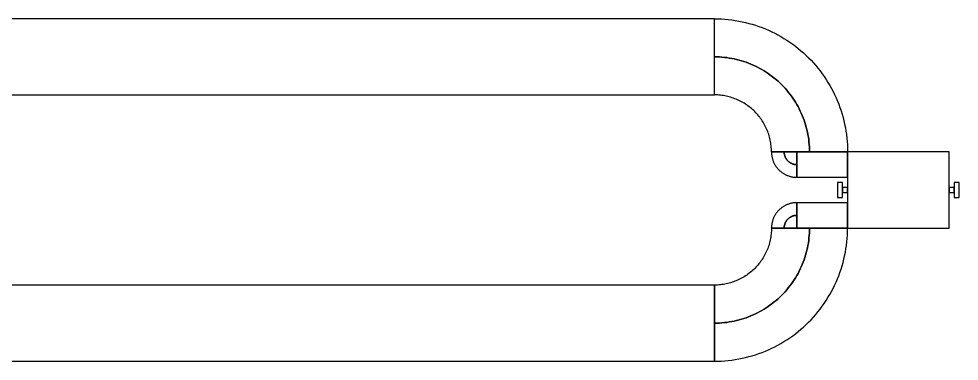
# Model space of a CAD drawing. Extents: x -21939 to 21943, y -23600 to 16600.
# Drawn here: x -13452.7 to -13082, y 5212.5 to 5347.5 of the extents above; entities that cross this region are included whole.
import ezdxf

# ---------------------------------------------------------------- set-up
doc = ezdxf.new("R2010")
doc.units = 0

# ---------------------------------------------------------------- blocks, each defined once
blk = doc.blocks.new('QTUNE1')
for points in [[(3821.5, 1617.5), (4121.5, 1617.5), (4121.5, 1647.5), (3821.5, 1647.5), (3821.5, 1617.5)], [(4121.5, 1647.5), (4122.87, 1647.48), (4124.25, 1647.43), (4125.62, 1647.34), (4126.99, 1647.21), (4128.35, 1647.05), (4129.71, 1646.85), (4131.07, 1646.62), (4132.42, 1646.35), (4133.76, 1646.05), (4135.09, 1645.71), (4136.41, 1645.34), (4137.72, 1644.93), (4139.02, 1644.49), (4140.31, 1644.01), (4141.59, 1643.5), (4142.85, 1642.96), (4144.1, 1642.39), (4145.33, 1641.78), (4146.55, 1641.14), (4147.75, 1640.47), (4148.93, 1639.76), (4150.09, 1639.03), (4151.24, 1638.27), (4152.36, 1637.47), (4153.46, 1636.65), (4154.54, 1635.8), (4155.6, 1634.92), (4156.63, 1634.02), (4157.64, 1633.08), (4158.62, 1632.12), (4159.58, 1631.14), (4160.52, 1630.13), (4161.42, 1629.1), (4162.3, 1628.04), (4163.15, 1626.96), (4163.97, 1625.86), (4164.77, 1624.74), (4165.53, 1623.59), (4166.26, 1622.43), (4166.97, 1621.25), (4167.64, 1620.05), (4168.28, 1618.83), (4168.89, 1617.6), (4169.46, 1616.35), (4170, 1615.09), (4170.51, 1613.81), (4170.99, 1612.52), (4171.43, 1611.22), (4171.84, 1609.91), (4172.21, 1608.59), (4172.55, 1607.26), (4172.85, 1605.92), (4173.12, 1604.57), (4173.35, 1603.21), (4173.55, 1601.85), (4173.71, 1600.49), (4173.84, 1599.12), (4173.93, 1597.75), (4173.98, 1596.37), (4174, 1595), (4159, 1595), (4158.99, 1595.98), (4158.95, 1596.96), (4158.88, 1597.94), (4158.79, 1598.92), (4158.68, 1599.89), (4158.54, 1600.87), (4158.37, 1601.83), (4158.18, 1602.8), (4157.96, 1603.75), (4157.72, 1604.71), (4157.46, 1605.65), (4157.16, 1606.59), (4156.85, 1607.52), (4156.51, 1608.44), (4156.15, 1609.35), (4155.76, 1610.25), (4155.35, 1611.14), (4154.91, 1612.02), (4154.46, 1612.89), (4153.98, 1613.75), (4153.47, 1614.59), (4152.95, 1615.42), (4152.4, 1616.24), (4151.84, 1617.04), (4151.25, 1617.83), (4150.64, 1618.6), (4150.02, 1619.35), (4149.37, 1620.09), (4148.7, 1620.81), (4148.02, 1621.52), (4147.31, 1622.2), (4146.59, 1622.87), (4145.85, 1623.52), (4145.1, 1624.14), (4144.33, 1624.75), (4143.54, 1625.34), (4142.74, 1625.9), (4141.92, 1626.45), (4141.09, 1626.97), (4140.25, 1627.48), (4139.39, 1627.96), (4138.52, 1628.41), (4137.64, 1628.85), (4136.75, 1629.26), (4135.85, 1629.65), (4134.94, 1630.01), (4134.02, 1630.35), (4133.09, 1630.66), (4132.15, 1630.96), (4131.21, 1631.22), (4130.25, 1631.46), (4129.3, 1631.68), (4128.33, 1631.87), (4127.37, 1632.04), (4126.39, 1632.18), (4125.42, 1632.29), (4124.44, 1632.38), (4123.46, 1632.45), (4122.48, 1632.49), (4121.5, 1632.5), (4121.5, 1647.5)], [(4121.5, 1632.5), (4122.48, 1632.49), (4123.46, 1632.45), (4124.44, 1632.38), (4125.42, 1632.29), (4126.39, 1632.18), (4127.37, 1632.04), (4128.33, 1631.87), (4129.3, 1631.68), (4130.25, 1631.46), (4131.21, 1631.22), (4132.15, 1630.96), (4133.09, 1630.66), (4134.02, 1630.35), (4134.94, 1630.01), (4135.85, 1629.65), (4136.75, 1629.26), (4137.64, 1628.85), (4138.52, 1628.41), (4139.39, 1627.96), (4140.25, 1627.48), (4141.09, 1626.97), (4141.92, 1626.45), (4142.74, 1625.9), (4143.54, 1625.34), (4144.33, 1624.75), (4145.1, 1624.14), (4145.85, 1623.52), (4146.59, 1622.87), (4147.31, 1622.2), (4148.02, 1621.52), (4148.7, 1620.81), (4149.37, 1620.09), (4150.02, 1619.35), (4150.64, 1618.6), (4151.25, 1617.83), (4151.84, 1617.04), (4152.4, 1616.24), (4152.95, 1615.42), (4153.47, 1614.59), (4153.98, 1613.75), (4154.46, 1612.89), (4154.91, 1612.02), (4155.35, 1611.14), (4155.76, 1610.25), (4156.15, 1609.35), (4156.51, 1608.44), (4156.85, 1607.52), (4157.16, 1606.59), (4157.46, 1605.65), (4157.72, 1604.71), (4157.96, 1603.75), (4158.18, 1602.8), (4158.37, 1601.83), (4158.54, 1600.87), (4158.68, 1599.89), (4158.79, 1598.92), (4158.88, 1597.94), (4158.95, 1596.96), (4158.99, 1595.98), (4159, 1595), (4144, 1595), (4143.99, 1595.59), (4143.97, 1596.18), (4143.93, 1596.77), (4143.88, 1597.35), (4143.81, 1597.94), (4143.72, 1598.52), (4143.62, 1599.1), (4143.51, 1599.68), (4143.38, 1600.25), (4143.23, 1600.82), (4143.07, 1601.39), (4142.9, 1601.95), (4142.71, 1602.51), (4142.51, 1603.06), (4142.29, 1603.61), (4142.05, 1604.15), (4141.81, 1604.69), (4141.55, 1605.21), (4141.27, 1605.74), (4140.99, 1606.25), (4140.68, 1606.76), (4140.37, 1607.25), (4140.04, 1607.74), (4139.7, 1608.23), (4139.35, 1608.7), (4138.99, 1609.16), (4138.61, 1609.61), (4138.22, 1610.06), (4137.82, 1610.49), (4137.41, 1610.91), (4136.99, 1611.32), (4136.56, 1611.72), (4136.11, 1612.11), (4135.66, 1612.49), (4135.2, 1612.85), (4134.73, 1613.2), (4134.24, 1613.54), (4133.75, 1613.87), (4133.26, 1614.18), (4132.75, 1614.49), (4132.24, 1614.77), (4131.71, 1615.05), (4131.19, 1615.31), (4130.65, 1615.55), (4130.11, 1615.79), (4129.56, 1616.01), (4129.01, 1616.21), (4128.45, 1616.4), (4127.89, 1616.57), (4127.32, 1616.73), (4126.75, 1616.88), (4126.18, 1617.01), (4125.6, 1617.12), (4125.02, 1617.22), (4124.44, 1617.31), (4123.85, 1617.38), (4123.27, 1617.43), (4122.68, 1617.47), (4122.09, 1617.49), (4121.5, 1617.5), (4121.5, 1632.5)], [(4144, 1595), (4174, 1595), (4174, 1595), (4144, 1595), (4144, 1595)], [(4144, 1595), (4144, 1594.74), (4144.01, 1594.48), (4144.03, 1594.22), (4144.05, 1593.95), (4144.09, 1593.69), (4144.12, 1593.44), (4144.17, 1593.18), (4144.22, 1592.92), (4144.28, 1592.67), (4144.34, 1592.41), (4144.41, 1592.16), (4144.49, 1591.91), (4144.57, 1591.66), (4144.66, 1591.42), (4144.76, 1591.17), (4144.86, 1590.93), (4144.97, 1590.69), (4145.09, 1590.46), (4145.21, 1590.23), (4145.34, 1590), (4145.47, 1589.78), (4145.61, 1589.55), (4145.76, 1589.34), (4145.91, 1589.12), (4146.07, 1588.91), (4146.23, 1588.71), (4146.4, 1588.51), (4146.57, 1588.31), (4146.75, 1588.12), (4146.93, 1587.93), (4147.12, 1587.75), (4147.31, 1587.57), (4147.51, 1587.4), (4147.71, 1587.23), (4147.91, 1587.07), (4148.12, 1586.91), (4148.34, 1586.76), (4148.55, 1586.61), (4148.78, 1586.47), (4149, 1586.34), (4149.23, 1586.21), (4149.46, 1586.09), (4149.69, 1585.97), (4149.93, 1585.86), (4150.17, 1585.76), (4150.42, 1585.66), (4150.66, 1585.57), (4150.91, 1585.49), (4151.16, 1585.41), (4151.41, 1585.34), (4151.67, 1585.28), (4151.92, 1585.22), (4152.18, 1585.17), (4152.44, 1585.12), (4152.69, 1585.09), (4152.95, 1585.05), (4153.22, 1585.03), (4153.48, 1585.01), (4153.74, 1585), (4154, 1585), (4154, 1590), (4153.87, 1590), (4153.74, 1590.01), (4153.61, 1590.02), (4153.48, 1590.03), (4153.35, 1590.04), (4153.22, 1590.06), (4153.09, 1590.08), (4152.96, 1590.11), (4152.83, 1590.14), (4152.71, 1590.17), (4152.58, 1590.21), (4152.45, 1590.24), (4152.33, 1590.29), (4152.21, 1590.33), (4152.09, 1590.38), (4151.97, 1590.43), (4151.85, 1590.49), (4151.73, 1590.54), (4151.61, 1590.61), (4151.5, 1590.67), (4151.39, 1590.74), (4151.28, 1590.81), (4151.17, 1590.88), (4151.06, 1590.95), (4150.96, 1591.03), (4150.85, 1591.11), (4150.75, 1591.2), (4150.65, 1591.28), (4150.56, 1591.37), (4150.46, 1591.46), (4150.37, 1591.56), (4150.28, 1591.65), (4150.2, 1591.75), (4150.11, 1591.85), (4150.03, 1591.96), (4149.95, 1592.06), (4149.88, 1592.17), (4149.81, 1592.28), (4149.74, 1592.39), (4149.67, 1592.5), (4149.61, 1592.61), (4149.54, 1592.73), (4149.49, 1592.85), (4149.43, 1592.97), (4149.38, 1593.09), (4149.33, 1593.21), (4149.29, 1593.33), (4149.24, 1593.45), (4149.21, 1593.58), (4149.17, 1593.71), (4149.14, 1593.83), (4149.11, 1593.96), (4149.08, 1594.09), (4149.06, 1594.22), (4149.04, 1594.35), (4149.03, 1594.48), (4149.02, 1594.61), (4149.01, 1594.74), (4149, 1594.87), (4149, 1595), (4144, 1595)], [(4149, 1595), (4149, 1594.87), (4149.01, 1594.74), (4149.02, 1594.61), (4149.03, 1594.48), (4149.04, 1594.35), (4149.06, 1594.22), (4149.08, 1594.09), (4149.11, 1593.96), (4149.14, 1593.83), (4149.17, 1593.71), (4149.21, 1593.58), (4149.24, 1593.45), (4149.29, 1593.33), (4149.33, 1593.21), (4149.38, 1593.09), (4149.43, 1592.97), (4149.49, 1592.85), (4149.54, 1592.73), (4149.61, 1592.61), (4149.67, 1592.5), (4149.74, 1592.39), (4149.81, 1592.28), (4149.88, 1592.17), (4149.95, 1592.06), (4150.03, 1591.96), (4150.11, 1591.85), (4150.2, 1591.75), (4150.28, 1591.65), (4150.37, 1591.56), (4150.46, 1591.46), (4150.56, 1591.37), (4150.65, 1591.28), (4150.75, 1591.2), (4150.85, 1591.11), (4150.96, 1591.03), (4151.06, 1590.95), (4151.17, 1590.88), (4151.28, 1590.81), (4151.39, 1590.74), (4151.5, 1590.67), (4151.61, 1590.61), (4151.73, 1590.54), (4151.85, 1590.49), (4151.97, 1590.43), (4152.09, 1590.38), (4152.21, 1590.33), (4152.33, 1590.29), (4152.45, 1590.24), (4152.58, 1590.21), (4152.71, 1590.17), (4152.83, 1590.14), (4152.96, 1590.11), (4153.09, 1590.08), (4153.22, 1590.06), (4153.35, 1590.04), (4153.48, 1590.03), (4153.61, 1590.02), (4153.74, 1590.01), (4153.87, 1590), (4154, 1590), (4154, 1595), (4154, 1595), (4154, 1595), (4154, 1595), (4154, 1595), (4154, 1595), (4154, 1595), (4154, 1595), (4154, 1595), (4154, 1595), (4154, 1595), (4154, 1595), (4154, 1595), (4154, 1595), (4154, 1595), (4154, 1595), (4154, 1595), (4154, 1595), (4154, 1595), (4154, 1595), (4154, 1595), (4154, 1595), (4154, 1595), (4154, 1595), (4154, 1595), (4154, 1595), (4154, 1595), (4154, 1595), (4154, 1595), (4154, 1595), (4154, 1595), (4154, 1595), (4154, 1595), (4154, 1595), (4154, 1595), (4154, 1595), (4154, 1595), (4154, 1595), (4154, 1595), (4154, 1595), (4154, 1595), (4154, 1595), (4154, 1595), (4154, 1595), (4154, 1595), (4154, 1595), (4154, 1595), (4154, 1595), (4154, 1595), (4154, 1595), (4154, 1595), (4154, 1595), (4154, 1595), (4154, 1595), (4154, 1595), (4154, 1595), (4154, 1595), (4154, 1595), (4154, 1595), (4154, 1595), (4154, 1595), (4149, 1595)], [(4154, 1585), (4174, 1585), (4174, 1595), (4154, 1595), (4154, 1585)], [(4174, 1565), (4214, 1565), (4214, 1595), (4174, 1595), (4174, 1565)], [(4170, 1577), (4172, 1577), (4172, 1583), (4170, 1583), (4170, 1577)], [(4216, 1577), (4218, 1577), (4218, 1583), (4216, 1583), (4216, 1577)], [(4172, 1579), (4174, 1579), (4174, 1581), (4172, 1581), (4172, 1579)], [(4214, 1579), (4216, 1579), (4216, 1581), (4214, 1581), (4214, 1579)], [(4154, 1575), (4153.74, 1575), (4153.48, 1574.99), (4153.22, 1574.97), (4152.95, 1574.95), (4152.69, 1574.91), (4152.44, 1574.88), (4152.18, 1574.83), (4151.92, 1574.78), (4151.67, 1574.72), (4151.41, 1574.66), (4151.16, 1574.59), (4150.91, 1574.51), (4150.66, 1574.43), (4150.42, 1574.34), (4150.17, 1574.24), (4149.93, 1574.14), (4149.69, 1574.03), (4149.46, 1573.91), (4149.23, 1573.79), (4149, 1573.66), (4148.78, 1573.53), (4148.55, 1573.39), (4148.34, 1573.24), (4148.12, 1573.09), (4147.91, 1572.93), (4147.71, 1572.77), (4147.51, 1572.6), (4147.31, 1572.43), (4147.12, 1572.25), (4146.93, 1572.07), (4146.75, 1571.88), (4146.57, 1571.69), (4146.4, 1571.49), (4146.23, 1571.29), (4146.07, 1571.09), (4145.91, 1570.88), (4145.76, 1570.66), (4145.61, 1570.45), (4145.47, 1570.22), (4145.34, 1570), (4145.21, 1569.77), (4145.09, 1569.54), (4144.97, 1569.31), (4144.86, 1569.07), (4144.76, 1568.83), (4144.66, 1568.58), (4144.57, 1568.34), (4144.49, 1568.09), (4144.41, 1567.84), (4144.34, 1567.59), (4144.28, 1567.33), (4144.22, 1567.08), (4144.17, 1566.82), (4144.12, 1566.56), (4144.09, 1566.31), (4144.05, 1566.05), (4144.03, 1565.78), (4144.01, 1565.52), (4144, 1565.26), (4144, 1565), (4149, 1565), (4149, 1565.13), (4149.01, 1565.26), (4149.02, 1565.39), (4149.03, 1565.52), (4149.04, 1565.65), (4149.06, 1565.78), (4149.08, 1565.91), (4149.11, 1566.04), (4149.14, 1566.17), (4149.17, 1566.29), (4149.21, 1566.42), (4149.24, 1566.55), (4149.29, 1566.67), (4149.33, 1566.79), (4149.38, 1566.91), (4149.43, 1567.03), (4149.49, 1567.15), (4149.54, 1567.27), (4149.61, 1567.39), (4149.67, 1567.5), (4149.74, 1567.61), (4149.81, 1567.72), (4149.88, 1567.83), (4149.95, 1567.94), (4150.03, 1568.04), (4150.11, 1568.15), (4150.2, 1568.25), (4150.28, 1568.35), (4150.37, 1568.44), (4150.46, 1568.54), (4150.56, 1568.63), (4150.65, 1568.72), (4150.75, 1568.8), (4150.85, 1568.89), (4150.96, 1568.97), (4151.06, 1569.05), (4151.17, 1569.12), (4151.28, 1569.19), (4151.39, 1569.26), (4151.5, 1569.33), (4151.61, 1569.39), (4151.73, 1569.46), (4151.85, 1569.51), (4151.97, 1569.57), (4152.09, 1569.62), (4152.21, 1569.67), (4152.33, 1569.71), (4152.45, 1569.76), (4152.58, 1569.79), (4152.71, 1569.83), (4152.83, 1569.86), (4152.96, 1569.89), (4153.09, 1569.92), (4153.22, 1569.94), (4153.35, 1569.96), (4153.48, 1569.97), (4153.61, 1569.98), (4153.74, 1569.99), (4153.87, 1570), (4154, 1570), (4154, 1575)], [(4174, 1575), (4154, 1575), (4154, 1565), (4174, 1565), (4174, 1575)], [(4154, 1570), (4153.87, 1570), (4153.74, 1569.99), (4153.61, 1569.98), (4153.48, 1569.97), (4153.35, 1569.96), (4153.22, 1569.94), (4153.09, 1569.92), (4152.96, 1569.89), (4152.83, 1569.86), (4152.71, 1569.83), (4152.58, 1569.79), (4152.45, 1569.76), (4152.33, 1569.71), (4152.21, 1569.67), (4152.09, 1569.62), (4151.97, 1569.57), (4151.85, 1569.51), (4151.73, 1569.46), (4151.61, 1569.39), (4151.5, 1569.33), (4151.39, 1569.26), (4151.28, 1569.19), (4151.17, 1569.12), (4151.06, 1569.05), (4150.96, 1568.97), (4150.85, 1568.89), (4150.75, 1568.8), (4150.65, 1568.72), (4150.56, 1568.63), (4150.46, 1568.54), (4150.37, 1568.44), (4150.28, 1568.35), (4150.2, 1568.25), (4150.11, 1568.15), (4150.03, 1568.04), (4149.95, 1567.94), (4149.88, 1567.83), (4149.81, 1567.72), (4149.74, 1567.61), (4149.67, 1567.5), (4149.61, 1567.39), (4149.54, 1567.27), (4149.49, 1567.15), (4149.43, 1567.03), (4149.38, 1566.91), (4149.33, 1566.79), (4149.29, 1566.67), (4149.24, 1566.55), (4149.21, 1566.42), (4149.17, 1566.29), (4149.14, 1566.17), (4149.11, 1566.04), (4149.08, 1565.91), (4149.06, 1565.78), (4149.04, 1565.65), (4149.03, 1565.52), (4149.02, 1565.39), (4149.01, 1565.26), (4149, 1565.13), (4149, 1565), (4154, 1565), (4154, 1565), (4154, 1565), (4154, 1565), (4154, 1565), (4154, 1565), (4154, 1565), (4154, 1565), (4154, 1565), (4154, 1565), (4154, 1565), (4154, 1565), (4154, 1565), (4154, 1565), (4154, 1565), (4154, 1565), (4154, 1565), (4154, 1565), (4154, 1565), (4154, 1565), (4154, 1565), (4154, 1565), (4154, 1565), (4154, 1565), (4154, 1565), (4154, 1565), (4154, 1565), (4154, 1565), (4154, 1565), (4154, 1565), (4154, 1565), (4154, 1565), (4154, 1565), (4154, 1565), (4154, 1565), (4154, 1565), (4154, 1565), (4154, 1565), (4154, 1565), (4154, 1565), (4154, 1565), (4154, 1565), (4154, 1565), (4154, 1565), (4154, 1565), (4154, 1565), (4154, 1565), (4154, 1565), (4154, 1565), (4154, 1565), (4154, 1565), (4154, 1565), (4154, 1565), (4154, 1565), (4154, 1565), (4154, 1565), (4154, 1565), (4154, 1565), (4154, 1565), (4154, 1565), (4154, 1565), (4154, 1570)], [(4121.5, 1512.5), (4122.87, 1512.52), (4124.25, 1512.57), (4125.62, 1512.66), (4126.99, 1512.79), (4128.35, 1512.95), (4129.71, 1513.15), (4131.07, 1513.38), (4132.42, 1513.65), (4133.76, 1513.95), (4135.09, 1514.29), (4136.41, 1514.66), (4137.72, 1515.07), (4139.02, 1515.51), (4140.31, 1515.99), (4141.59, 1516.5), (4142.85, 1517.04), (4144.1, 1517.61), (4145.33, 1518.22), (4146.55, 1518.86), (4147.75, 1519.53), (4148.93, 1520.24), (4150.09, 1520.97), (4151.24, 1521.73), (4152.36, 1522.53), (4153.46, 1523.35), (4154.54, 1524.2), (4155.6, 1525.08), (4156.63, 1525.98), (4157.64, 1526.92), (4158.62, 1527.88), (4159.58, 1528.86), (4160.52, 1529.87), (4161.42, 1530.9), (4162.3, 1531.96), (4163.15, 1533.04), (4163.97, 1534.14), (4164.77, 1535.26), (4165.53, 1536.41), (4166.26, 1537.57), (4166.97, 1538.75), (4167.64, 1539.95), (4168.28, 1541.17), (4168.89, 1542.4), (4169.46, 1543.65), (4170, 1544.91), (4170.51, 1546.19), (4170.99, 1547.48), (4171.43, 1548.78), (4171.84, 1550.09), (4172.21, 1551.41), (4172.55, 1552.74), (4172.85, 1554.08), (4173.12, 1555.43), (4173.35, 1556.79), (4173.55, 1558.15), (4173.71, 1559.51), (4173.84, 1560.88), (4173.93, 1562.25), (4173.98, 1563.63), (4174, 1565), (4159, 1565), (4158.99, 1564.02), (4158.95, 1563.04), (4158.88, 1562.06), (4158.79, 1561.08), (4158.68, 1560.11), (4158.54, 1559.13), (4158.37, 1558.17), (4158.18, 1557.2), (4157.96, 1556.25), (4157.72, 1555.29), (4157.46, 1554.35), (4157.16, 1553.41), (4156.85, 1552.48), (4156.51, 1551.56), (4156.15, 1550.65), (4155.76, 1549.75), (4155.35, 1548.86), (4154.91, 1547.98), (4154.46, 1547.11), (4153.98, 1546.25), (4153.47, 1545.41), (4152.95, 1544.58), (4152.4, 1543.76), (4151.84, 1542.96), (4151.25, 1542.17), (4150.64, 1541.4), (4150.02, 1540.65), (4149.37, 1539.91), (4148.7, 1539.19), (4148.02, 1538.48), (4147.31, 1537.8), (4146.59, 1537.13), (4145.85, 1536.48), (4145.1, 1535.86), (4144.33, 1535.25), (4143.54, 1534.66), (4142.74, 1534.1), (4141.92, 1533.55), (4141.09, 1533.03), (4140.25, 1532.52), (4139.39, 1532.04), (4138.52, 1531.59), (4137.64, 1531.15), (4136.75, 1530.74), (4135.85, 1530.35), (4134.94, 1529.99), (4134.02, 1529.65), (4133.09, 1529.34), (4132.15, 1529.04), (4131.21, 1528.78), (4130.25, 1528.54), (4129.3, 1528.32), (4128.33, 1528.13), (4127.37, 1527.96), (4126.39, 1527.82), (4125.42, 1527.71), (4124.44, 1527.62), (4123.46, 1527.55), (4122.48, 1527.51), (4121.5, 1527.5), (4121.5, 1512.5)], [(4121.5, 1527.5), (4122.48, 1527.51), (4123.46, 1527.55), (4124.44, 1527.62), (4125.42, 1527.71), (4126.39, 1527.82), (4127.37, 1527.96), (4128.33, 1528.13), (4129.3, 1528.32), (4130.25, 1528.54), (4131.21, 1528.78), (4132.15, 1529.04), (4133.09, 1529.34), (4134.02, 1529.65), (4134.94, 1529.99), (4135.85, 1530.35), (4136.75, 1530.74), (4137.64, 1531.15), (4138.52, 1531.59), (4139.39, 1532.04), (4140.25, 1532.52), (4141.09, 1533.03), (4141.92, 1533.55), (4142.74, 1534.1), (4143.54, 1534.66), (4144.33, 1535.25), (4145.1, 1535.86), (4145.85, 1536.48), (4146.59, 1537.13), (4147.31, 1537.8), (4148.02, 1538.48), (4148.7, 1539.19), (4149.37, 1539.91), (4150.02, 1540.65), (4150.64, 1541.4), (4151.25, 1542.17), (4151.84, 1542.96), (4152.4, 1543.76), (4152.95, 1544.58), (4153.47, 1545.41), (4153.98, 1546.25), (4154.46, 1547.11), (4154.91, 1547.98), (4155.35, 1548.86), (4155.76, 1549.75), (4156.15, 1550.65), (4156.51, 1551.56), (4156.85, 1552.48), (4157.16, 1553.41), (4157.46, 1554.35), (4157.72, 1555.29), (4157.96, 1556.25), (4158.18, 1557.2), (4158.37, 1558.17), (4158.54, 1559.13), (4158.68, 1560.11), (4158.79, 1561.08), (4158.88, 1562.06), (4158.95, 1563.04), (4158.99, 1564.02), (4159, 1565), (4144, 1565), (4143.99, 1564.41), (4143.97, 1563.82), (4143.93, 1563.23), (4143.88, 1562.65), (4143.81, 1562.06), (4143.72, 1561.48), (4143.62, 1560.9), (4143.51, 1560.32), (4143.38, 1559.75), (4143.23, 1559.18), (4143.07, 1558.61), (4142.9, 1558.05), (4142.71, 1557.49), (4142.51, 1556.94), (4142.29, 1556.39), (4142.05, 1555.85), (4141.81, 1555.31), (4141.55, 1554.79), (4141.27, 1554.26), (4140.99, 1553.75), (4140.68, 1553.24), (4140.37, 1552.75), (4140.04, 1552.26), (4139.7, 1551.77), (4139.35, 1551.3), (4138.99, 1550.84), (4138.61, 1550.39), (4138.22, 1549.94), (4137.82, 1549.51), (4137.41, 1549.09), (4136.99, 1548.68), (4136.56, 1548.28), (4136.11, 1547.89), (4135.66, 1547.51), (4135.2, 1547.15), (4134.73, 1546.8), (4134.24, 1546.46), (4133.75, 1546.13), (4133.26, 1545.82), (4132.75, 1545.51), (4132.24, 1545.23), (4131.71, 1544.95), (4131.19, 1544.69), (4130.65, 1544.45), (4130.11, 1544.21), (4129.56, 1543.99), (4129.01, 1543.79), (4128.45, 1543.6), (4127.89, 1543.43), (4127.32, 1543.27), (4126.75, 1543.12), (4126.18, 1542.99), (4125.6, 1542.88), (4125.02, 1542.78), (4124.44, 1542.69), (4123.85, 1542.62), (4123.27, 1542.57), (4122.68, 1542.53), (4122.09, 1542.51), (4121.5, 1542.5), (4121.5, 1527.5)], [(4144, 1565), (4174, 1565), (4174, 1565), (4144, 1565), (4144, 1565)], [(3821.5, 1512.5), (4121.5, 1512.5), (4121.5, 1542.5), (3821.5, 1542.5), (3821.5, 1512.5)]]:
    blk.add_lwpolyline(points)

msp = doc.modelspace()

# ---------------------------------------------------------------- block references
msp.add_blockref('QTUNE1', (-17300, 3700))

doc.saveas('drawing.dxf')
